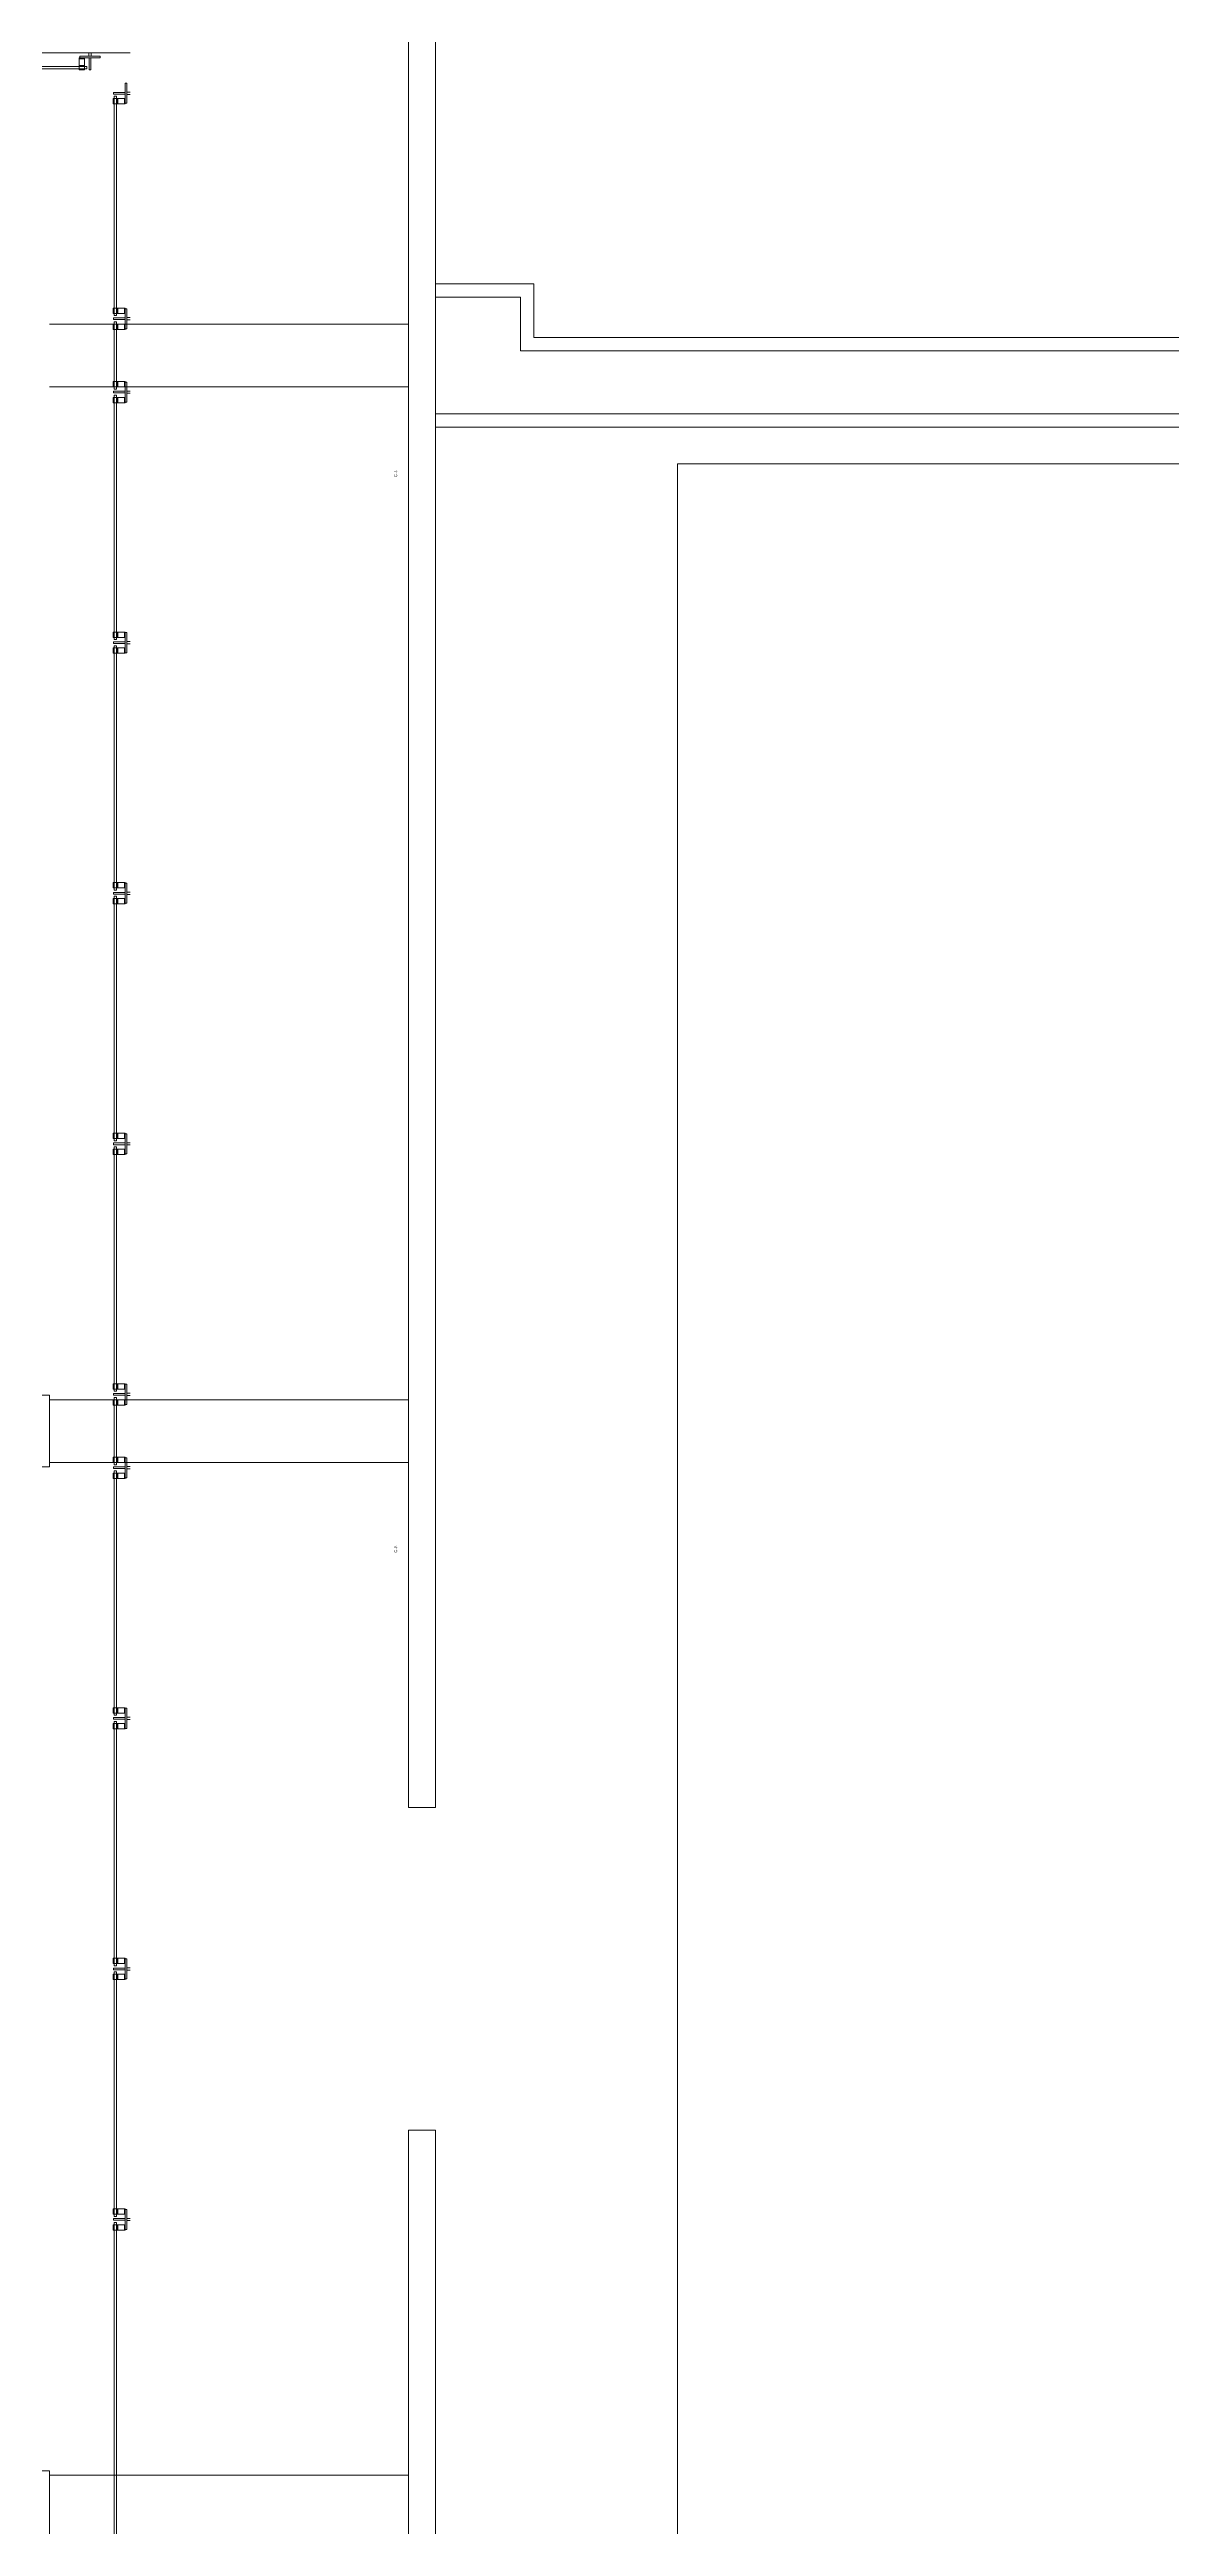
# Model space of a CAD drawing. Header units: inches. Extents: x -31774 to -27465, y 9140 to 11717.
# Drawn here: x -31047 to -30797, y 10779 to 11332 of the extents above; entities that cross this region are included whole.
import ezdxf

# ---------------------------------------------------------------- set-up
doc = ezdxf.new("R2010")
doc.units = ezdxf.units.IN
doc.header["$LTSCALE"] = 5.55
doc.header["$MEASUREMENT"] = 0
for name, color, linetype, lineweight in [('A-CLNG-CTJT', 6, 'Continuous', 18), ('A-EQPM-MECH', 6, 'Continuous', 18), ('A-FLOR-HRAL', 5, 'Continuous', 18), ('A-FLOR-WALK', 6, 'Continuous', 18), ('A-WALL-FULL', 8, 'Continuous', 18), ('S-COLS-CONC-03', 2, 'Continuous', 18)]:
    doc.layers.add(name, color=color, linetype=linetype, lineweight=lineweight)
doc.styles.add('@Arial Unicode MS', font='@Arial Unicode MS')

msp = doc.modelspace()

# ---------------------------------------------------------------- linework, layer by layer
at = {"layer": 'A-CLNG-CTJT'}
for p, q in [((-30967.04, 11270.51), (-31029.05, 11270.51)), ((-30967.04, 11256.51), (-31029.05, 11256.51)), ((-30967.04, 11030.51), (-31029.05, 11030.51)), ((-30967.04, 11016.51), (-31029.05, 11016.51)), ((-30967.04, 10790.51), (-31029.05, 10790.51))]:
    msp.add_line(p, q, dxfattribs=at)
at = {"layer": 'A-EQPM-MECH'}
msp.add_lwpolyline([(-30763.04, 10759.34), (-30763.04, 11239.34), (-30907.04, 11239.34), (-30907.04, 10759.34)], close=True, dxfattribs=at)
at = {"layer": 'A-FLOR-HRAL'}
for p, q in [((-31039.23, 11329.88), (-31040.42, 11329.88)), ((-31040.42, 11329.88), (-31040.42, 11327.2)), ((-31039.23, 11329.7), (-31040.42, 11329.7)), ((-31035.79, 11330.26), (-31040.29, 11330.26)), ((-31040.29, 11330.26), (-31040.29, 11329.88)), ((-31040.29, 11329.88), (-31035.79, 11329.88)), ((-31039.23, 11327.2), (-31039.23, 11329.88)), ((-31038.29, 11331.01), (-31038.29, 11330.26)), ((-31038.29, 11330.26), (-31037.79, 11330.26)), ((-31037.86, 11329.88), (-31038.23, 11329.88)), ((-31038.23, 11329.88), (-31038.23, 11327.26)), ((-31037.86, 11327.26), (-31037.86, 11329.88)), ((-31037.79, 11330.26), (-31037.79, 11331.01)), ((-31035.79, 11329.88), (-31035.79, 11330.26)), ((-31039.23, 11328.2), (-31040.42, 11328.2)), ((-31039.23, 11328.01), (-31040.42, 11328.01)), ((-31039.23, 11327.38), (-31040.42, 11327.38)), ((-31040.42, 11327.2), (-31039.23, 11327.2)), ((-31038.23, 11327.26), (-31037.86, 11327.26)), ((-31030.17, 11324.26), (-31029.79, 11324.26)), ((-31030.17, 11319.76), (-31030.17, 11324.26)), ((-31029.79, 11324.26), (-31029.79, 11319.76)), ((-31032.86, 11320.82), (-31030.17, 11320.82)), ((-31032.86, 11319.63), (-31032.86, 11320.82)), ((-31030.17, 11319.63), (-31032.86, 11319.63)), ((-31032.79, 11322.2), (-31030.17, 11322.2)), ((-31032.79, 11321.82), (-31032.79, 11322.2)), ((-31030.17, 11321.82), (-31032.79, 11321.82)), ((-31032.67, 11320.82), (-31032.67, 11319.63)), ((-31032.04, 11320.82), (-31032.04, 11319.63)), ((-31031.86, 11320.82), (-31031.86, 11319.63)), ((-31030.36, 11320.82), (-31030.36, 11319.63)), ((-31030.17, 11322.2), (-31030.17, 11321.82)), ((-31030.17, 11320.82), (-31030.17, 11319.63)), ((-31029.79, 11319.76), (-31030.17, 11319.76)), ((-31029.79, 11322.26), (-31029.05, 11322.26)), ((-31029.79, 11321.76), (-31029.79, 11322.26)), ((-31029.05, 11321.76), (-31029.79, 11321.76)), ((-31032.86, 11274.07), (-31030.17, 11274.07)), ((-31032.86, 11272.88), (-31032.86, 11274.07)), ((-31030.17, 11272.88), (-31032.86, 11272.88)), ((-31032.86, 11270.51), (-31030.17, 11270.51)), ((-31032.86, 11269.32), (-31032.86, 11270.51)), ((-31030.17, 11269.32), (-31032.86, 11269.32)), ((-31032.79, 11271.88), (-31030.17, 11271.88)), ((-31032.79, 11271.51), (-31032.79, 11271.88)), ((-31030.17, 11271.51), (-31032.79, 11271.51)), ((-31032.67, 11272.88), (-31032.67, 11274.07)), ((-31032.67, 11270.51), (-31032.67, 11269.32)), ((-31032.04, 11272.88), (-31032.04, 11274.07)), ((-31032.04, 11270.51), (-31032.04, 11269.32)), ((-31031.86, 11272.88), (-31031.86, 11274.07)), ((-31031.86, 11270.51), (-31031.86, 11269.32)), ((-31030.36, 11272.88), (-31030.36, 11274.07)), ((-31030.36, 11270.51), (-31030.36, 11269.32)), ((-31030.17, 11274.07), (-31030.17, 11272.88)), ((-31030.17, 11273.94), (-31029.79, 11273.94)), ((-31030.17, 11269.44), (-31030.17, 11273.94)), ((-31030.17, 11271.88), (-31030.17, 11271.51)), ((-31030.17, 11270.51), (-31030.17, 11269.32)), ((-31029.79, 11269.44), (-31030.17, 11269.44)), ((-31029.79, 11273.94), (-31029.79, 11269.44)), ((-31029.79, 11271.94), (-31029.05, 11271.94)), ((-31029.79, 11271.44), (-31029.79, 11271.94)), ((-31029.05, 11271.44), (-31029.79, 11271.44)), ((-31032.86, 11257.7), (-31030.17, 11257.7)), ((-31032.86, 11256.51), (-31032.86, 11257.7)), ((-31032.67, 11256.51), (-31032.67, 11257.7)), ((-31032.04, 11256.51), (-31032.04, 11257.7)), ((-31031.86, 11256.51), (-31031.86, 11257.7)), ((-31030.36, 11256.51), (-31030.36, 11257.7)), ((-31030.17, 11257.7), (-31030.17, 11256.51)), ((-31030.17, 11256.51), (-31032.86, 11256.51)), ((-31032.86, 11254.13), (-31030.17, 11254.13)), ((-31032.86, 11252.95), (-31032.86, 11254.13)), ((-31030.17, 11252.95), (-31032.86, 11252.95)), ((-31032.79, 11255.51), (-31030.17, 11255.51)), ((-31032.79, 11255.13), (-31032.79, 11255.51)), ((-31030.17, 11255.13), (-31032.79, 11255.13)), ((-31032.67, 11254.13), (-31032.67, 11252.95)), ((-31032.04, 11254.13), (-31032.04, 11252.95)), ((-31031.86, 11254.13), (-31031.86, 11252.95)), ((-31030.36, 11254.13), (-31030.36, 11252.95)), ((-31030.17, 11257.57), (-31029.79, 11257.57)), ((-31030.17, 11253.07), (-31030.17, 11257.57)), ((-31030.17, 11255.51), (-31030.17, 11255.13)), ((-31030.17, 11254.13), (-31030.17, 11252.95)), ((-31029.79, 11253.07), (-31030.17, 11253.07)), ((-31029.79, 11257.57), (-31029.79, 11253.07)), ((-31029.79, 11255.57), (-31029.05, 11255.57)), ((-31029.79, 11255.07), (-31029.79, 11255.57)), ((-31029.05, 11255.07), (-31029.79, 11255.07)), ((-31032.86, 11201.79), (-31030.17, 11201.79)), ((-31032.86, 11200.6), (-31032.86, 11201.79)), ((-31030.17, 11200.6), (-31032.86, 11200.6)), ((-31032.86, 11198.23), (-31030.17, 11198.23)), ((-31032.86, 11197.04), (-31032.86, 11198.23)), ((-31030.17, 11197.04), (-31032.86, 11197.04)), ((-31032.79, 11199.6), (-31030.17, 11199.6)), ((-31032.79, 11199.23), (-31032.79, 11199.6)), ((-31030.17, 11199.23), (-31032.79, 11199.23)), ((-31032.67, 11200.6), (-31032.67, 11201.79)), ((-31032.67, 11198.23), (-31032.67, 11197.04)), ((-31032.04, 11200.6), (-31032.04, 11201.79)), ((-31032.04, 11198.23), (-31032.04, 11197.04)), ((-31031.86, 11200.6), (-31031.86, 11201.79)), ((-31031.86, 11198.23), (-31031.86, 11197.04)), ((-31030.36, 11200.6), (-31030.36, 11201.79)), ((-31030.36, 11198.23), (-31030.36, 11197.04)), ((-31030.17, 11201.79), (-31030.17, 11200.6)), ((-31030.17, 11201.66), (-31029.79, 11201.66)), ((-31030.17, 11197.16), (-31030.17, 11201.66)), ((-31030.17, 11199.6), (-31030.17, 11199.23)), ((-31030.17, 11198.23), (-31030.17, 11197.04)), ((-31029.79, 11197.16), (-31030.17, 11197.16)), ((-31029.79, 11201.66), (-31029.79, 11197.16)), ((-31029.79, 11199.66), (-31029.05, 11199.66)), ((-31029.79, 11199.16), (-31029.79, 11199.66)), ((-31029.05, 11199.16), (-31029.79, 11199.16)), ((-31032.86, 11145.88), (-31030.17, 11145.88)), ((-31032.86, 11144.69), (-31032.86, 11145.88)), ((-31030.17, 11144.69), (-31032.86, 11144.69)), ((-31032.86, 11142.32), (-31030.17, 11142.32)), ((-31032.86, 11141.13), (-31032.86, 11142.32)), ((-31032.79, 11143.69), (-31030.17, 11143.69)), ((-31032.79, 11143.32), (-31032.79, 11143.69)), ((-31030.17, 11143.32), (-31032.79, 11143.32)), ((-31032.67, 11144.69), (-31032.67, 11145.88)), ((-31032.67, 11142.32), (-31032.67, 11141.13)), ((-31032.04, 11144.69), (-31032.04, 11145.88)), ((-31032.04, 11142.32), (-31032.04, 11141.13)), ((-31031.86, 11144.69), (-31031.86, 11145.88)), ((-31031.86, 11142.32), (-31031.86, 11141.13)), ((-31030.36, 11144.69), (-31030.36, 11145.88)), ((-31030.36, 11142.32), (-31030.36, 11141.13)), ((-31030.17, 11145.88), (-31030.17, 11144.69)), ((-31030.17, 11145.76), (-31029.79, 11145.76)), ((-31030.17, 11141.26), (-31030.17, 11145.76)), ((-31030.17, 11143.69), (-31030.17, 11143.32)), ((-31030.17, 11142.32), (-31030.17, 11141.13)), ((-31029.79, 11145.76), (-31029.79, 11141.26)), ((-31029.79, 11143.76), (-31029.05, 11143.76)), ((-31029.79, 11143.26), (-31029.79, 11143.76)), ((-31029.05, 11143.26), (-31029.79, 11143.26)), ((-31030.17, 11141.13), (-31032.86, 11141.13)), ((-31029.79, 11141.26), (-31030.17, 11141.26)), ((-31032.86, 11089.98), (-31030.17, 11089.98)), ((-31032.86, 11088.79), (-31032.86, 11089.98)), ((-31030.17, 11088.79), (-31032.86, 11088.79)), ((-31032.86, 11086.41), (-31030.17, 11086.41)), ((-31032.86, 11085.23), (-31032.86, 11086.41)), ((-31032.79, 11087.79), (-31030.17, 11087.79)), ((-31032.79, 11087.41), (-31032.79, 11087.79)), ((-31030.17, 11087.41), (-31032.79, 11087.41)), ((-31032.67, 11088.79), (-31032.67, 11089.98)), ((-31032.67, 11086.41), (-31032.67, 11085.23)), ((-31032.04, 11088.79), (-31032.04, 11089.98)), ((-31032.04, 11086.41), (-31032.04, 11085.23)), ((-31031.86, 11088.79), (-31031.86, 11089.98)), ((-31031.86, 11086.41), (-31031.86, 11085.23)), ((-31030.36, 11088.79), (-31030.36, 11089.98)), ((-31030.36, 11086.41), (-31030.36, 11085.23)), ((-31030.17, 11089.98), (-31030.17, 11088.79)), ((-31030.17, 11089.85), (-31029.79, 11089.85)), ((-31030.17, 11085.35), (-31030.17, 11089.85)), ((-31030.17, 11087.79), (-31030.17, 11087.41)), ((-31030.17, 11086.41), (-31030.17, 11085.23)), ((-31029.79, 11089.85), (-31029.79, 11085.35)), ((-31029.79, 11087.85), (-31029.05, 11087.85)), ((-31029.79, 11087.35), (-31029.79, 11087.85)), ((-31029.05, 11087.35), (-31029.79, 11087.35)), ((-31030.17, 11085.23), (-31032.86, 11085.23)), ((-31029.79, 11085.35), (-31030.17, 11085.35)), ((-31032.86, 11034.07), (-31030.17, 11034.07)), ((-31032.86, 11032.88), (-31032.86, 11034.07)), ((-31030.17, 11032.88), (-31032.86, 11032.88)), ((-31032.79, 11031.88), (-31030.17, 11031.88)), ((-31032.79, 11031.51), (-31032.79, 11031.88)), ((-31030.17, 11031.51), (-31032.79, 11031.51)), ((-31032.67, 11032.88), (-31032.67, 11034.07)), ((-31032.04, 11032.88), (-31032.04, 11034.07)), ((-31031.86, 11032.88), (-31031.86, 11034.07)), ((-31030.36, 11032.88), (-31030.36, 11034.07)), ((-31030.17, 11034.07), (-31030.17, 11032.88)), ((-31030.17, 11033.95), (-31029.79, 11033.95)), ((-31030.17, 11029.45), (-31030.17, 11033.95)), ((-31030.17, 11031.88), (-31030.17, 11031.51)), ((-31029.79, 11033.95), (-31029.79, 11029.45)), ((-31029.79, 11031.95), (-31029.05, 11031.95)), ((-31029.79, 11031.45), (-31029.79, 11031.95)), ((-31029.05, 11031.45), (-31029.79, 11031.45)), ((-31032.86, 11030.51), (-31030.17, 11030.51)), ((-31032.86, 11029.32), (-31032.86, 11030.51)), ((-31030.17, 11029.32), (-31032.86, 11029.32)), ((-31032.67, 11030.51), (-31032.67, 11029.32)), ((-31032.04, 11030.51), (-31032.04, 11029.32)), ((-31031.86, 11030.51), (-31031.86, 11029.32)), ((-31030.36, 11030.51), (-31030.36, 11029.32)), ((-31030.17, 11030.51), (-31030.17, 11029.32)), ((-31029.79, 11029.45), (-31030.17, 11029.45)), ((-31032.86, 11017.7), (-31030.17, 11017.7)), ((-31032.86, 11016.51), (-31032.86, 11017.7)), ((-31030.17, 11016.51), (-31032.86, 11016.51)), ((-31032.79, 11015.51), (-31030.17, 11015.51)), ((-31032.79, 11015.13), (-31032.79, 11015.51)), ((-31030.17, 11015.13), (-31032.79, 11015.13)), ((-31032.67, 11016.51), (-31032.67, 11017.7)), ((-31032.04, 11016.51), (-31032.04, 11017.7)), ((-31031.86, 11016.51), (-31031.86, 11017.7)), ((-31030.36, 11016.51), (-31030.36, 11017.7)), ((-31030.17, 11017.7), (-31030.17, 11016.51)), ((-31030.17, 11017.57), (-31029.79, 11017.57)), ((-31030.17, 11013.07), (-31030.17, 11017.57)), ((-31030.17, 11015.51), (-31030.17, 11015.13)), ((-31029.79, 11017.57), (-31029.79, 11013.07)), ((-31029.79, 11015.57), (-31029.05, 11015.57)), ((-31029.79, 11015.07), (-31029.79, 11015.57)), ((-31029.05, 11015.07), (-31029.79, 11015.07)), ((-31032.86, 11014.13), (-31030.17, 11014.13)), ((-31032.86, 11012.95), (-31032.86, 11014.13)), ((-31030.17, 11012.95), (-31032.86, 11012.95)), ((-31032.67, 11014.13), (-31032.67, 11012.95)), ((-31032.04, 11014.13), (-31032.04, 11012.95)), ((-31031.86, 11014.13), (-31031.86, 11012.95)), ((-31030.36, 11014.13), (-31030.36, 11012.95)), ((-31030.17, 11014.13), (-31030.17, 11012.95)), ((-31029.79, 11013.07), (-31030.17, 11013.07)), ((-31032.86, 10961.79), (-31030.17, 10961.79)), ((-31032.86, 10960.6), (-31032.86, 10961.79)), ((-31030.17, 10960.6), (-31032.86, 10960.6)), ((-31032.79, 10959.6), (-31030.17, 10959.6)), ((-31032.79, 10959.23), (-31032.79, 10959.6)), ((-31030.17, 10959.23), (-31032.79, 10959.23)), ((-31032.67, 10960.6), (-31032.67, 10961.79)), ((-31032.04, 10960.6), (-31032.04, 10961.79)), ((-31031.86, 10960.6), (-31031.86, 10961.79)), ((-31030.36, 10960.6), (-31030.36, 10961.79)), ((-31030.17, 10961.79), (-31030.17, 10960.6)), ((-31030.17, 10961.66), (-31029.79, 10961.66)), ((-31030.17, 10957.16), (-31030.17, 10961.66)), ((-31030.17, 10959.6), (-31030.17, 10959.23)), ((-31029.79, 10961.66), (-31029.79, 10957.16)), ((-31029.79, 10959.66), (-31029.05, 10959.66)), ((-31029.79, 10959.16), (-31029.79, 10959.66)), ((-31032.86, 10958.23), (-31030.17, 10958.23)), ((-31032.86, 10957.04), (-31032.86, 10958.23)), ((-31030.17, 10957.04), (-31032.86, 10957.04)), ((-31032.67, 10958.23), (-31032.67, 10957.04)), ((-31032.04, 10958.23), (-31032.04, 10957.04)), ((-31031.86, 10958.23), (-31031.86, 10957.04)), ((-31030.36, 10958.23), (-31030.36, 10957.04)), ((-31030.17, 10958.23), (-31030.17, 10957.04)), ((-31029.79, 10957.16), (-31030.17, 10957.16)), ((-31029.05, 10959.16), (-31029.79, 10959.16)), ((-31032.86, 10905.88), (-31030.17, 10905.88)), ((-31032.86, 10904.69), (-31032.86, 10905.88)), ((-31030.17, 10904.69), (-31032.86, 10904.69)), ((-31032.67, 10904.69), (-31032.67, 10905.88)), ((-31032.04, 10904.69), (-31032.04, 10905.88)), ((-31031.86, 10904.69), (-31031.86, 10905.88)), ((-31030.36, 10904.69), (-31030.36, 10905.88)), ((-31030.17, 10905.88), (-31030.17, 10904.69)), ((-31030.17, 10905.76), (-31029.79, 10905.76)), ((-31030.17, 10901.26), (-31030.17, 10905.76)), ((-31029.79, 10905.76), (-31029.79, 10901.26)), ((-31032.86, 10902.32), (-31030.17, 10902.32)), ((-31032.86, 10901.13), (-31032.86, 10902.32)), ((-31030.17, 10901.13), (-31032.86, 10901.13)), ((-31032.79, 10903.69), (-31030.17, 10903.69)), ((-31032.79, 10903.32), (-31032.79, 10903.69)), ((-31030.17, 10903.32), (-31032.79, 10903.32)), ((-31032.67, 10902.32), (-31032.67, 10901.13)), ((-31032.04, 10902.32), (-31032.04, 10901.13)), ((-31031.86, 10902.32), (-31031.86, 10901.13)), ((-31030.36, 10902.32), (-31030.36, 10901.13)), ((-31030.17, 10903.69), (-31030.17, 10903.32)), ((-31030.17, 10902.32), (-31030.17, 10901.13)), ((-31029.79, 10901.26), (-31030.17, 10901.26)), ((-31029.79, 10903.76), (-31029.05, 10903.76)), ((-31029.79, 10903.26), (-31029.79, 10903.76)), ((-31029.05, 10903.26), (-31029.79, 10903.26)), ((-31032.86, 10849.98), (-31030.17, 10849.98)), ((-31032.86, 10848.79), (-31032.86, 10849.98)), ((-31030.17, 10848.79), (-31032.86, 10848.79)), ((-31032.67, 10848.79), (-31032.67, 10849.98)), ((-31032.04, 10848.79), (-31032.04, 10849.98)), ((-31031.86, 10848.79), (-31031.86, 10849.98)), ((-31030.36, 10848.79), (-31030.36, 10849.98)), ((-31030.17, 10849.98), (-31030.17, 10848.79)), ((-31030.17, 10849.85), (-31029.79, 10849.85)), ((-31030.17, 10845.35), (-31030.17, 10849.85)), ((-31029.79, 10849.85), (-31029.79, 10845.35)), ((-31032.86, 10846.41), (-31030.17, 10846.41)), ((-31032.86, 10845.23), (-31032.86, 10846.41)), ((-31030.17, 10845.23), (-31032.86, 10845.23)), ((-31032.79, 10847.79), (-31030.17, 10847.79)), ((-31032.79, 10847.41), (-31032.79, 10847.79)), ((-31030.17, 10847.41), (-31032.79, 10847.41)), ((-31032.67, 10846.41), (-31032.67, 10845.23)), ((-31032.04, 10846.41), (-31032.04, 10845.23)), ((-31031.86, 10846.41), (-31031.86, 10845.23)), ((-31030.36, 10846.41), (-31030.36, 10845.23)), ((-31030.17, 10847.79), (-31030.17, 10847.41)), ((-31030.17, 10846.41), (-31030.17, 10845.23)), ((-31029.79, 10845.35), (-31030.17, 10845.35)), ((-31029.79, 10847.85), (-31029.05, 10847.85)), ((-31029.79, 10847.35), (-31029.79, 10847.85)), ((-31029.05, 10847.35), (-31029.79, 10847.35))]:
    msp.add_line(p, q, dxfattribs=at)
for points in [[(-31062.17, 11327.95), (-31038.73, 11327.95), (-31038.73, 11327.45), (-31062.17, 11327.45)], [(-31032.11, 11272.38), (-31032.11, 11321.32), (-31032.61, 11321.32), (-31032.61, 11272.38)], [(-31032.11, 11256.01), (-31032.11, 11271.01), (-31032.61, 11271.01), (-31032.61, 11256.01)], [(-31032.11, 11200.1), (-31032.11, 11254.63), (-31032.61, 11254.63), (-31032.61, 11200.1)], [(-31032.11, 11144.19), (-31032.11, 11198.73), (-31032.61, 11198.73), (-31032.61, 11144.19)], [(-31032.11, 11088.29), (-31032.11, 11142.82), (-31032.61, 11142.82), (-31032.61, 11088.29)], [(-31032.11, 11032.38), (-31032.11, 11086.91), (-31032.61, 11086.91), (-31032.61, 11032.38)], [(-31032.11, 11016.01), (-31032.11, 11031.01), (-31032.61, 11031.01), (-31032.61, 11016.01)], [(-31032.11, 10960.1), (-31032.11, 11014.63), (-31032.61, 11014.63), (-31032.61, 10960.1)], [(-31032.11, 10904.19), (-31032.11, 10958.73), (-31032.61, 10958.73), (-31032.61, 10904.19)], [(-31032.11, 10848.29), (-31032.11, 10902.82), (-31032.61, 10902.82), (-31032.61, 10848.29)], [(-31032.11, 10776.01), (-31032.11, 10846.91), (-31032.61, 10846.91), (-31032.61, 10776.01)]]:
    msp.add_lwpolyline(points, close=True, dxfattribs=at)
at = {"layer": 'A-FLOR-WALK'}
for p, q in [((-31404.02, 11331.01), (-31029.05, 11331.01)), ((-31047.05, 11270.51), (-31029.05, 11270.51)), ((-31047.05, 11256.51), (-31029.05, 11256.51)), ((-31047.05, 11030.51), (-31029.05, 11030.51)), ((-31047.05, 11016.51), (-31029.05, 11016.51)), ((-31047.05, 10790.51), (-31029.05, 10790.51))]:
    msp.add_line(p, q, dxfattribs=at)
at = {"layer": 'A-WALL-FULL'}
for p, q in [((-30967.04, 11569.51), (-30967.04, 10939.51)), ((-30961.04, 11569.51), (-30961.04, 10939.51)), ((-30939.05, 11279.51), (-30961.04, 11279.51)), ((-30942.05, 11276.51), (-30961.04, 11276.51)), ((-30942.05, 11264.51), (-30942.05, 11276.51)), ((-30939.05, 11267.51), (-30939.05, 11279.51)), ((-30942.05, 11264.51), (-30727.05, 11264.51)), ((-30939.05, 11267.51), (-30727.05, 11267.51)), ((-30727.05, 11250.51), (-30961.04, 11250.51)), ((-30727.05, 11247.51), (-30961.04, 11247.51)), ((-30961.04, 10939.51), (-30967.04, 10939.51)), ((-30961.04, 10939.51), (-30967.04, 10939.51)), ((-30967.04, 10939.51), (-30967.04, 10939.51)), ((-30961.04, 10939.51), (-30961.04, 10939.51)), ((-30961.04, 10867.51), (-30967.04, 10867.51)), ((-30961.04, 10867.51), (-30967.04, 10867.51)), ((-30967.04, 10867.51), (-30967.04, 10867.51)), ((-30967.04, 10867.51), (-30967.04, 10459.51)), ((-30961.04, 10867.51), (-30961.04, 10459.51)), ((-30961.04, 10867.51), (-30961.04, 10867.51))]:
    msp.add_line(p, q, dxfattribs=at)
at = {"layer": 'S-COLS-CONC-03'}
for points in [[(-31047.05, 11031.51), (-31095.05, 11031.51), (-31095.05, 11015.51), (-31047.05, 11015.51)], [(-31047.05, 10791.51), (-31095.05, 10791.51), (-31095.05, 10775.51), (-31047.05, 10775.51)]]:
    msp.add_lwpolyline(points, close=True, dxfattribs=at)

# ---------------------------------------------------------------- texts
at = {"layer": 'A-CLNG-CTJT', "char_height": 0.6482, "attachment_point": 1, "rotation": 90, "line_spacing_factor": 0.96736, "style": '@Arial Unicode MS'}
for insert in [(-30970.2, 11236.39), (-30970.2, 10996.39)]:
    msp.add_mtext('{\\C6;\\lC.J.}', dxfattribs=dict(at, insert=insert))

doc.saveas('drawing.dxf')
